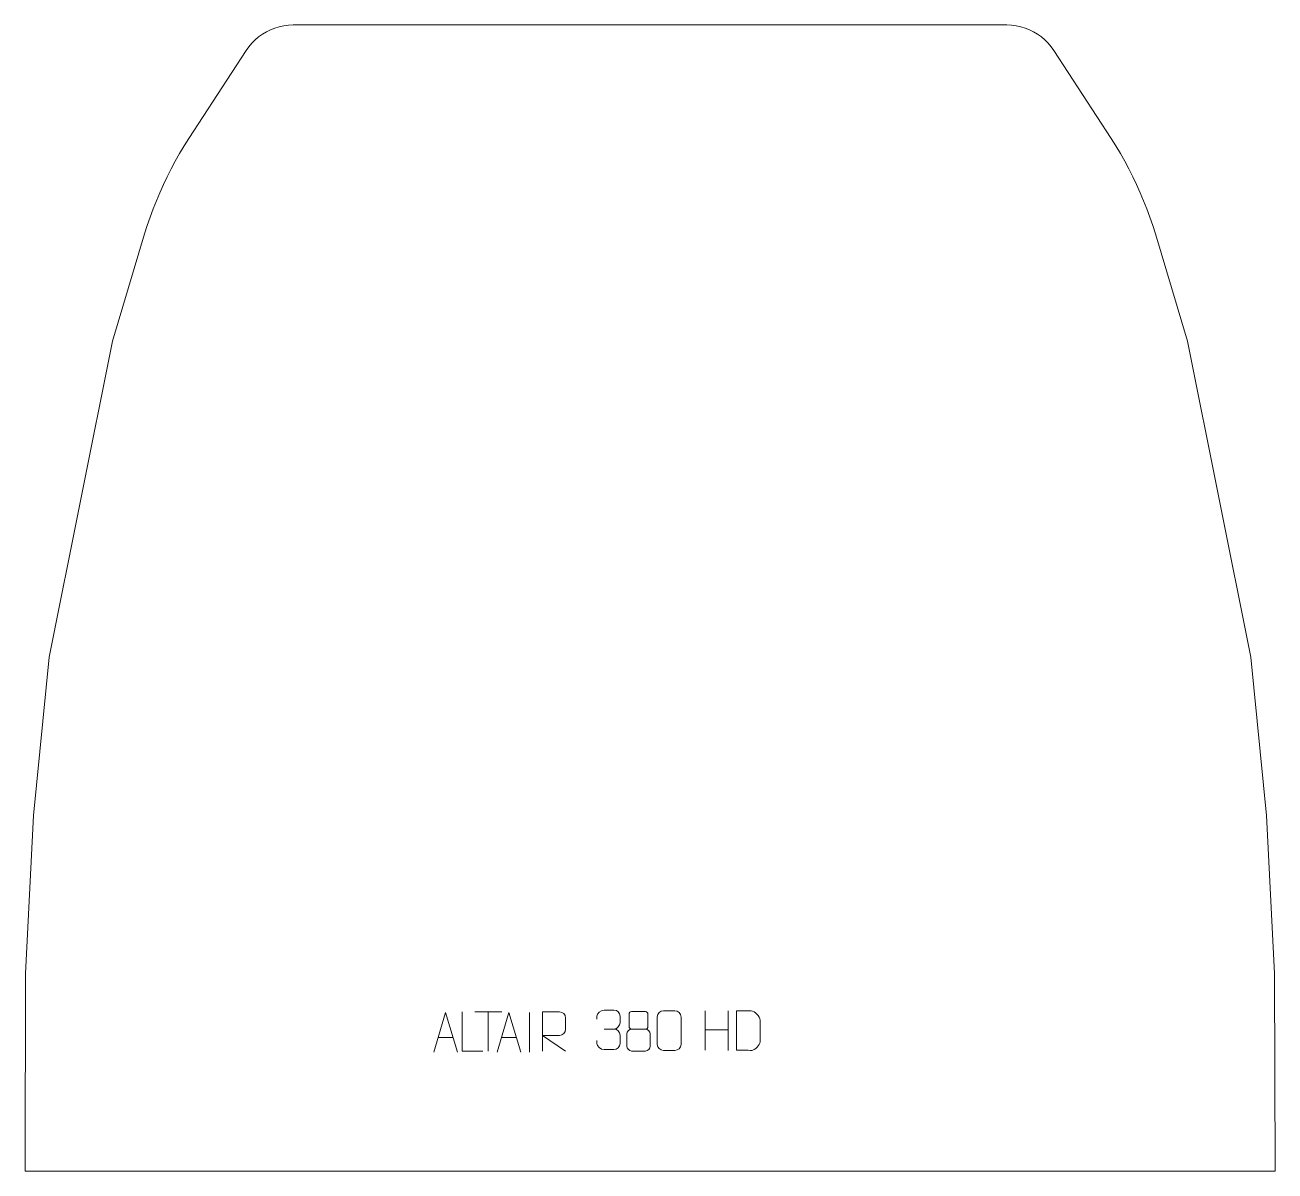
# Model space of a CAD drawing. Header units: millimetres. Extents: x -395 to 395, y 801 to 1526.
import ezdxf

# ---------------------------------------------------------------- set-up
doc = ezdxf.new("R2010")
doc.units = ezdxf.units.MM
doc.header["$MEASUREMENT"] = 0
doc.layers.add('layer 1', color=7, linetype='Continuous')

msp = doc.modelspace()

# ---------------------------------------------------------------- linework, layer by layer
at = {"layer": 'layer 1', "color": 242, "lineweight": 9}
msp.add_open_spline([(394.9997, 925.8666), (394.9997, 925.8666), (395.3413, 800.8673), (395.3413, 800.8673), (395.3413, 800.8673), (395.3413, 800.8673), (-395.3415, 800.8673), (-395.3415, 800.8673), (-395.3415, 800.8673), (-395.3415, 800.8673), (-394.9995, 925.8666), (-394.9995, 925.8666), (-394.9995, 925.8666), (-394.9995, 925.8666), (-389.9996, 1025.8661), (-389.9996, 1025.8661), (-389.9996, 1025.8661), (-389.9996, 1025.8661), (-380.0004, 1125.8667), (-380.0004, 1125.8667), (-380.0004, 1125.8667), (-380.0004, 1125.8667), (-339.9999, 1325.8656), (-339.9999, 1325.8656), (-339.9999, 1325.8656), (-339.9999, 1325.8656), (-319.6552, 1393.6806), (-319.6552, 1393.6806), (-319.6552, 1393.6806), (-319.6552, 1393.6806), (-317.9943, 1398.989), (-317.9943, 1398.989), (-317.9943, 1398.989), (-317.9943, 1398.989), (-316.207, 1404.2553), (-316.207, 1404.2553), (-316.207, 1404.2553), (-316.207, 1404.2553), (-314.2953, 1409.4798), (-314.2953, 1409.4798), (-314.2953, 1409.4798), (-314.2953, 1409.4798), (-312.2606, 1414.6563), (-312.2606, 1414.6563), (-312.2606, 1414.6563), (-312.2606, 1414.6563), (-310.1035, 1419.7841), (-310.1035, 1419.7841), (-310.1035, 1419.7841), (-310.1035, 1419.7841), (-307.8248, 1424.8576), (-307.8248, 1424.8576), (-307.8248, 1424.8576), (-307.8248, 1424.8576), (-305.4259, 1429.8773), (-305.4259, 1429.8773), (-305.4259, 1429.8773), (-305.4259, 1429.8773), (-302.9095, 1434.8374), (-302.9095, 1434.8374), (-302.9095, 1434.8374), (-302.9095, 1434.8374), (-300.2756, 1439.7366), (-300.2756, 1439.7366), (-300.2756, 1439.7366), (-300.2756, 1439.7366), (-297.5257, 1444.5729), (-297.5257, 1444.5729), (-297.5257, 1444.5729), (-297.5257, 1444.5729), (-294.6621, 1449.3413), (-294.6621, 1449.3413), (-294.6621, 1449.3413), (-294.6621, 1449.3413), (-291.6861, 1454.04), (-291.6861, 1454.04), (-291.6861, 1454.04), (-291.6861, 1454.04), (-255.4857, 1509.7352), (-255.4857, 1509.7352), (-255.4857, 1509.7352), (-255.4857, 1509.7352), (-253.7836, 1512.1289), (-253.7836, 1512.1289), (-253.7836, 1512.1289), (-253.7836, 1512.1289), (-251.8907, 1514.3747), (-251.8907, 1514.3747), (-251.8907, 1514.3747), (-251.8907, 1514.3747), (-249.8178, 1516.4554), (-249.8178, 1516.4554), (-249.8178, 1516.4554), (-249.8178, 1516.4554), (-247.5788, 1518.3566), (-247.5788, 1518.3566), (-247.5788, 1518.3566), (-247.5788, 1518.3566), (-245.1919, 1520.0676), (-245.1919, 1520.0676), (-245.1919, 1520.0676), (-245.1919, 1520.0676), (-242.6702, 1521.5739), (-242.6702, 1521.5739), (-242.6702, 1521.5739), (-242.6702, 1521.5739), (-240.0337, 1522.8665), (-240.0337, 1522.8665), (-240.0337, 1522.8665), (-240.0337, 1522.8665), (-237.2981, 1523.9357), (-237.2981, 1523.9357), (-237.2981, 1523.9357), (-237.2981, 1523.9357), (-234.4834, 1524.7766), (-234.4834, 1524.7766), (-234.4834, 1524.7766), (-234.4834, 1524.7766), (-231.6093, 1525.3799), (-231.6093, 1525.3799), (-231.6093, 1525.3799), (-231.6093, 1525.3799), (-228.6954, 1525.7444), (-228.6954, 1525.7444), (-228.6954, 1525.7444), (-228.6954, 1525.7444), (-225.7607, 1525.866), (-225.7607, 1525.866), (-225.7607, 1525.866), (-225.7607, 1525.866), (225.7605, 1525.866), (225.7605, 1525.866), (225.7605, 1525.866), (225.7605, 1525.866), (228.6956, 1525.7444), (228.6956, 1525.7444), (228.6956, 1525.7444), (228.6956, 1525.7444), (231.6091, 1525.3799), (231.6091, 1525.3799), (231.6091, 1525.3799), (231.6091, 1525.3799), (234.4832, 1524.7766), (234.4832, 1524.7766), (234.4832, 1524.7766), (234.4832, 1524.7766), (237.2983, 1523.9357), (237.2983, 1523.9357), (237.2983, 1523.9357), (237.2983, 1523.9357), (240.0336, 1522.8665), (240.0336, 1522.8665), (240.0336, 1522.8665), (240.0336, 1522.8665), (242.6701, 1521.5739), (242.6701, 1521.5739), (242.6701, 1521.5739), (242.6701, 1521.5739), (245.1917, 1520.0676), (245.1917, 1520.0676), (245.1917, 1520.0676), (245.1917, 1520.0676), (247.5786, 1518.3566), (247.5786, 1518.3566), (247.5786, 1518.3566), (247.5786, 1518.3566), (249.8176, 1516.4554), (249.8176, 1516.4554), (249.8176, 1516.4554), (249.8176, 1516.4554), (251.8906, 1514.3747), (251.8906, 1514.3747), (251.8906, 1514.3747), (251.8906, 1514.3747), (253.7838, 1512.1289), (253.7838, 1512.1289), (253.7838, 1512.1289), (253.7838, 1512.1289), (255.4844, 1509.7352), (255.4844, 1509.7352), (255.4844, 1509.7352), (255.4844, 1509.7352), (291.6863, 1454.04), (291.6863, 1454.04), (291.6863, 1454.04), (291.6863, 1454.04), (294.6623, 1449.3413), (294.6623, 1449.3413), (294.6623, 1449.3413), (294.6623, 1449.3413), (297.5255, 1444.5729), (297.5255, 1444.5729), (297.5255, 1444.5729), (297.5255, 1444.5729), (300.2758, 1439.7366), (300.2758, 1439.7366), (300.2758, 1439.7366), (300.2758, 1439.7366), (302.9097, 1434.8374), (302.9097, 1434.8374), (302.9097, 1434.8374), (302.9097, 1434.8374), (305.4257, 1429.8773), (305.4257, 1429.8773), (305.4257, 1429.8773), (305.4257, 1429.8773), (307.8246, 1424.8576), (307.8246, 1424.8576), (307.8246, 1424.8576), (307.8246, 1424.8576), (310.1033, 1419.7841), (310.1033, 1419.7841), (310.1033, 1419.7841), (310.1033, 1419.7841), (312.2608, 1414.6563), (312.2608, 1414.6563), (312.2608, 1414.6563), (312.2608, 1414.6563), (314.2952, 1409.4798), (314.2952, 1409.4798), (314.2952, 1409.4798), (314.2952, 1409.4798), (316.2068, 1404.2553), (316.2068, 1404.2553), (316.2068, 1404.2553), (316.2068, 1404.2553), (317.9945, 1398.989), (317.9945, 1398.989), (317.9945, 1398.989), (317.9945, 1398.989), (319.6554, 1393.6806), (319.6554, 1393.6806), (319.6554, 1393.6806), (319.6554, 1393.6806), (340.0001, 1325.8656), (340.0001, 1325.8656), (340.0001, 1325.8656), (340.0001, 1325.8656), (379.9991, 1125.8667), (379.9991, 1125.8667), (379.9991, 1125.8667), (379.9991, 1125.8667), (389.9998, 1025.8661), (389.9998, 1025.8661), (389.9998, 1025.8661), (389.9998, 1025.8661), (394.9997, 925.8666), (394.9997, 925.8666)], degree=3, knots=[0, 0, 0, 0, 0.01587302, 0.01587302, 0.01587302, 0.01587302, 0.03174603, 0.03174603, 0.03174603, 0.03174603, 0.04761905, 0.04761905, 0.04761905, 0.04761905, 0.06349206, 0.06349206, 0.06349206, 0.06349206, 0.07936508, 0.07936508, 0.07936508, 0.07936508, 0.0952381, 0.0952381, 0.0952381, 0.0952381, 0.11111111, 0.11111111, 0.11111111, 0.11111111, 0.12698413, 0.12698413, 0.12698413, 0.12698413, 0.14285714, 0.14285714, 0.14285714, 0.14285714, 0.15873016, 0.15873016, 0.15873016, 0.15873016, 0.17460317, 0.17460317, 0.17460317, 0.17460317, 0.19047619, 0.19047619, 0.19047619, 0.19047619, 0.20634921, 0.20634921, 0.20634921, 0.20634921, 0.22222222, 0.22222222, 0.22222222, 0.22222222, 0.23809524, 0.23809524, 0.23809524, 0.23809524, 0.25396825, 0.25396825, 0.25396825, 0.25396825, 0.26984127, 0.26984127, 0.26984127, 0.26984127, 0.28571429, 0.28571429, 0.28571429, 0.28571429, 0.3015873, 0.3015873, 0.3015873, 0.3015873, 0.31746032, 0.31746032, 0.31746032, 0.31746032, 0.33333333, 0.33333333, 0.33333333, 0.33333333, 0.34920635, 0.34920635, 0.34920635, 0.34920635, 0.36507937, 0.36507937, 0.36507937, 0.36507937, 0.38095238, 0.38095238, 0.38095238, 0.38095238, 0.3968254, 0.3968254, 0.3968254, 0.3968254, 0.41269841, 0.41269841, 0.41269841, 0.41269841, 0.42857143, 0.42857143, 0.42857143, 0.42857143, 0.44444444, 0.44444444, 0.44444444, 0.44444444, 0.46031746, 0.46031746, 0.46031746, 0.46031746, 0.47619048, 0.47619048, 0.47619048, 0.47619048, 0.49206349, 0.49206349, 0.49206349, 0.49206349, 0.50793651, 0.50793651, 0.50793651, 0.50793651, 0.52380952, 0.52380952, 0.52380952, 0.52380952, 0.53968254, 0.53968254, 0.53968254, 0.53968254, 0.55555556, 0.55555556, 0.55555556, 0.55555556, 0.57142857, 0.57142857, 0.57142857, 0.57142857, 0.58730159, 0.58730159, 0.58730159, 0.58730159, 0.6031746, 0.6031746, 0.6031746, 0.6031746, 0.61904762, 0.61904762, 0.61904762, 0.61904762, 0.63492063, 0.63492063, 0.63492063, 0.63492063, 0.65079365, 0.65079365, 0.65079365, 0.65079365, 0.66666667, 0.66666667, 0.66666667, 0.66666667, 0.68253968, 0.68253968, 0.68253968, 0.68253968, 0.6984127, 0.6984127, 0.6984127, 0.6984127, 0.71428571, 0.71428571, 0.71428571, 0.71428571, 0.73015873, 0.73015873, 0.73015873, 0.73015873, 0.74603175, 0.74603175, 0.74603175, 0.74603175, 0.76190476, 0.76190476, 0.76190476, 0.76190476, 0.77777778, 0.77777778, 0.77777778, 0.77777778, 0.79365079, 0.79365079, 0.79365079, 0.79365079, 0.80952381, 0.80952381, 0.80952381, 0.80952381, 0.82539683, 0.82539683, 0.82539683, 0.82539683, 0.84126984, 0.84126984, 0.84126984, 0.84126984, 0.85714286, 0.85714286, 0.85714286, 0.85714286, 0.87301587, 0.87301587, 0.87301587, 0.87301587, 0.88888889, 0.88888889, 0.88888889, 0.88888889, 0.9047619, 0.9047619, 0.9047619, 0.9047619, 0.92063492, 0.92063492, 0.92063492, 0.92063492, 0.93650794, 0.93650794, 0.93650794, 0.93650794, 0.95238095, 0.95238095, 0.95238095, 0.95238095, 0.96825397, 0.96825397, 0.96825397, 0.96825397, 1, 1, 1, 1], dxfattribs=at)
at = {"layer": 'layer 1', "color": 250, "lineweight": 9}
for points, knots in [([(-105.8405, 876.6524), (-105.8405, 876.6524), (-118.7896, 876.6524), (-118.7896, 876.6524), (-118.7896, 876.6524), (-118.7896, 876.6524), (-118.7896, 901.606), (-118.7896, 901.606)], [0, 0, 0, 0, 0.33333333, 0.33333333, 0.33333333, 0.33333333, 1, 1, 1, 1]), ([(-68.0601, 876.5759), (-68.0601, 876.5759), (-68.0601, 901.5294), (-68.0601, 901.5294), (-68.0601, 901.5294), (-64.4653, 901.5294), (-60.8698, 901.5294), (-57.2746, 901.5294), (-57.2746, 901.5294), (-54.9493, 901.4917), (-53.392, 900.0017), (-53.3961, 897.6353), (-53.3961, 897.6353), (-53.3965, 895.5998), (-53.3965, 892.5404), (-53.3961, 890.5044), (-53.3961, 890.5044), (-53.4026, 888.6289), (-55.2149, 886.6871), (-57.2244, 886.668), (-57.2244, 886.668), (-57.2244, 886.668), (-68.0601, 886.668), (-68.0601, 886.668), (-68.0601, 886.668), (-68.0601, 886.668), (-53.4054, 876.5759), (-53.4054, 876.5759)], [0, 0, 0, 0, 0.125, 0.125, 0.125, 0.125, 0.25, 0.25, 0.25, 0.25, 0.375, 0.375, 0.375, 0.375, 0.5, 0.5, 0.5, 0.5, 0.625, 0.625, 0.625, 0.625, 0.75, 0.75, 0.75, 0.75, 1, 1, 1, 1]), ([(-33.6796, 896.9217), (-33.6796, 896.9217), (-33.6796, 898.7789), (-33.6796, 898.7789), (-33.6796, 898.7789), (-33.6939, 900.5208), (-31.0294, 902.6389), (-28.9703, 902.6162), (-28.9703, 902.6162), (-26.9062, 902.6162), (-24.8422, 902.6162), (-22.7785, 902.6162), (-22.7785, 902.6162), (-20.584, 902.625), (-18.9857, 900.7782), (-18.9413, 898.8661), (-18.9413, 898.8661), (-18.9417, 897.431), (-18.9417, 895.9959), (-18.9413, 894.5604), (-18.9413, 894.5604), (-18.9899, 892.9069), (-20.5925, 890.6769), (-22.7908, 890.6869), (-22.7908, 890.6869), (-20.5871, 890.6757), (-18.9791, 888.8725), (-18.9251, 886.813), (-18.9251, 886.813), (-18.9255, 885.0283), (-18.9255, 883.2436), (-18.9251, 881.4585), (-18.9251, 881.4585), (-18.915, 879.3971), (-20.9699, 877.634), (-22.7908, 877.6421), (-22.7908, 877.6421), (-24.8561, 877.6424), (-26.9213, 877.6424), (-28.9869, 877.6421), (-28.9869, 877.6421), (-31.1555, 877.6536), (-33.6865, 880.0538), (-33.7051, 881.5156), (-33.7051, 881.5156), (-33.7051, 881.5156), (-33.7051, 883.4242), (-33.7051, 883.4242)], [0, 0, 0, 0, 0.07692308, 0.07692308, 0.07692308, 0.07692308, 0.15384615, 0.15384615, 0.15384615, 0.15384615, 0.23076923, 0.23076923, 0.23076923, 0.23076923, 0.30769231, 0.30769231, 0.30769231, 0.30769231, 0.38461538, 0.38461538, 0.38461538, 0.38461538, 0.46153846, 0.46153846, 0.46153846, 0.46153846, 0.53846154, 0.53846154, 0.53846154, 0.53846154, 0.61538462, 0.61538462, 0.61538462, 0.61538462, 0.69230769, 0.69230769, 0.69230769, 0.69230769, 0.76923077, 0.76923077, 0.76923077, 0.76923077, 0.84615385, 0.84615385, 0.84615385, 0.84615385, 1, 1, 1, 1]), ([(-13.2386, 900.2418), (-13.2386, 898.0288), (-13.2386, 894.3465), (-13.2386, 892.1332), (-13.2386, 892.1332), (-13.2236, 891.6258), (-12.4162, 890.6944), (-11.7161, 890.6956), (-11.7161, 890.6956), (-8.7462, 890.6958), (-5.776, 890.6109), (-2.8056, 890.6106), (-2.8056, 890.6106), (-2.0085, 890.6148), (-1.2878, 891.4051), (-1.2904, 892.1258), (-1.2904, 892.1258), (-1.2907, 894.3418), (-1.2907, 898.0265), (-1.2904, 900.2418), (-1.2904, 900.2418), (-1.3089, 900.9526), (-1.9203, 901.713), (-2.7542, 901.7056), (-2.7542, 901.7056), (-5.7713, 901.7053), (-8.7882, 901.7053), (-11.8048, 901.7056), (-11.8048, 901.7056), (-12.4312, 901.7132), (-13.2553, 901.0022), (-13.2386, 900.2418)], [0, 0, 0, 0, 0.11111111, 0.11111111, 0.11111111, 0.11111111, 0.22222222, 0.22222222, 0.22222222, 0.22222222, 0.33333333, 0.33333333, 0.33333333, 0.33333333, 0.44444444, 0.44444444, 0.44444444, 0.44444444, 0.55555556, 0.55555556, 0.55555556, 0.55555556, 0.66666667, 0.66666667, 0.66666667, 0.66666667, 0.77777778, 0.77777778, 0.77777778, 0.77777778, 1, 1, 1, 1]), ([(8.5476, 902.1758), (10.9137, 902.1758), (13.2802, 902.1758), (15.6467, 902.1758), (15.6467, 902.1758), (17.6272, 902.2114), (19.6532, 900.7171), (19.6803, 898.275), (19.6803, 898.275), (19.6799, 892.5176), (19.6799, 886.7598), (19.6803, 881.0016), (19.6803, 881.0016), (19.5382, 878.674), (17.8318, 877.1917), (15.6467, 877.1809), (15.6467, 877.1809), (13.2743, 877.1813), (10.9019, 877.1813), (8.5299, 877.1809), (8.5299, 877.1809), (6.5714, 877.0753), (4.565, 878.9632), (4.5764, 880.9842), (4.5764, 880.9842), (4.5768, 886.7648), (4.5768, 892.5451), (4.5764, 898.3249), (4.5764, 898.3249), (4.5807, 900.4669), (6.3578, 902.1894), (8.5476, 902.1758)], [0, 0, 0, 0, 0.11111111, 0.11111111, 0.11111111, 0.11111111, 0.22222222, 0.22222222, 0.22222222, 0.22222222, 0.33333333, 0.33333333, 0.33333333, 0.33333333, 0.44444444, 0.44444444, 0.44444444, 0.44444444, 0.55555556, 0.55555556, 0.55555556, 0.55555556, 0.66666667, 0.66666667, 0.66666667, 0.66666667, 0.77777778, 0.77777778, 0.77777778, 0.77777778, 1, 1, 1, 1]), ([(54.736, 877.2279), (57.0678, 877.2283), (62.018, 877.2043), (64.3495, 877.204), (64.3495, 877.204), (66.2745, 877.0986), (69.5931, 880.6402), (69.5819, 882.6575), (69.5819, 882.6575), (69.5815, 888.4276), (69.5815, 890.5973), (69.5819, 896.3666), (69.5819, 896.3666), (69.5776, 898.5047), (66.2031, 902.1648), (64.0507, 902.1513), (64.0507, 902.1513), (61.725, 902.1513), (57.0007, 902.1513), (54.6746, 902.1513), (54.6746, 902.1513), (54.675, 896.4044), (54.7363, 882.9752), (54.736, 877.2279)], [0, 0, 0, 0, 0.14285714, 0.14285714, 0.14285714, 0.14285714, 0.28571429, 0.28571429, 0.28571429, 0.28571429, 0.42857143, 0.42857143, 0.42857143, 0.42857143, 0.57142857, 0.57142857, 0.57142857, 0.57142857, 0.71428571, 0.71428571, 0.71428571, 0.71428571, 1, 1, 1, 1]), ([(-136.6571, 876.0847), (-136.6571, 876.0847), (-129.2861, 901.0382), (-129.2861, 901.0382), (-129.2861, 901.0382), (-129.2861, 901.0382), (-121.7162, 876.0847), (-121.7162, 876.0847)], [0, 0, 0, 0, 0.33333333, 0.33333333, 0.33333333, 0.33333333, 1, 1, 1, 1]), ([(-96.6571, 876.0847), (-96.6571, 876.0847), (-89.2861, 901.0382), (-89.2861, 901.0382), (-89.2861, 901.0382), (-89.2861, 901.0382), (-81.7162, 876.0847), (-81.7162, 876.0847)], [0, 0, 0, 0, 0.33333333, 0.33333333, 0.33333333, 0.33333333, 1, 1, 1, 1]), ([(-14.6974, 887.7236), (-14.6974, 884.5528), (-14.6974, 882.8507), (-14.6974, 879.6793), (-14.6974, 879.6793), (-14.7059, 878.4574), (-13.008, 876.7647), (-11.7554, 876.7562), (-11.7554, 876.7562), (-8.7723, 876.7565), (-5.789, 876.7565), (-2.8056, 876.7562), (-2.8056, 876.7562), (-1.4823, 876.7679), (0.1381, 878.3895), (0.127, 879.6887), (0.127, 879.6887), (0.1267, 882.8569), (0.1267, 884.5557), (0.127, 887.7236), (0.127, 887.7236), (0.0573, 889.104), (-1.5205, 890.6826), (-2.8259, 890.6765), (-2.8259, 890.6765), (-5.8025, 890.6762), (-8.7791, 890.6762), (-11.7554, 890.6765), (-11.7554, 890.6765), (-12.8349, 890.6829), (-14.6812, 889.104), (-14.6974, 887.7236)], [0, 0, 0, 0, 0.11111111, 0.11111111, 0.11111111, 0.11111111, 0.22222222, 0.22222222, 0.22222222, 0.22222222, 0.33333333, 0.33333333, 0.33333333, 0.33333333, 0.44444444, 0.44444444, 0.44444444, 0.44444444, 0.55555556, 0.55555556, 0.55555556, 0.55555556, 0.66666667, 0.66666667, 0.66666667, 0.66666667, 0.77777778, 0.77777778, 0.77777778, 0.77777778, 1, 1, 1, 1])]:
    msp.add_open_spline(points, degree=3, knots=knots, dxfattribs=at)
for points in [[(-110.8086, 901.5825), (-110.8086, 901.5825), (-93.8214, 901.5825), (-93.8214, 901.5825)], [(-102.3148, 876.6525), (-102.3148, 876.6525), (-102.3148, 901.606), (-102.3148, 901.606)], [(34.8066, 902.1533), (34.8066, 902.1533), (34.8066, 877.3758), (34.8066, 877.3758)], [(49.4499, 902.1533), (49.4499, 902.1533), (49.4499, 877.1998), (49.4499, 877.1998)], [(-76.1866, 901.0485), (-76.1866, 901.0485), (-76.1866, 876.0744), (-76.1866, 876.0744)], [(-28.9699, 890.6765), (-28.9699, 890.6765), (-22.7735, 890.6765), (-22.7735, 890.6765)], [(34.8066, 890.271), (34.8066, 890.271), (49.4499, 890.2714), (49.4499, 890.2714)], [(-133.9345, 885.3341), (-133.9345, 885.3341), (-124.4388, 885.3341), (-124.4388, 885.3341)], [(-93.9345, 885.3341), (-93.9345, 885.3341), (-84.4388, 885.3341), (-84.4388, 885.3341)]]:
    msp.add_open_spline(points, degree=3, dxfattribs=at)

doc.saveas('drawing.dxf')
